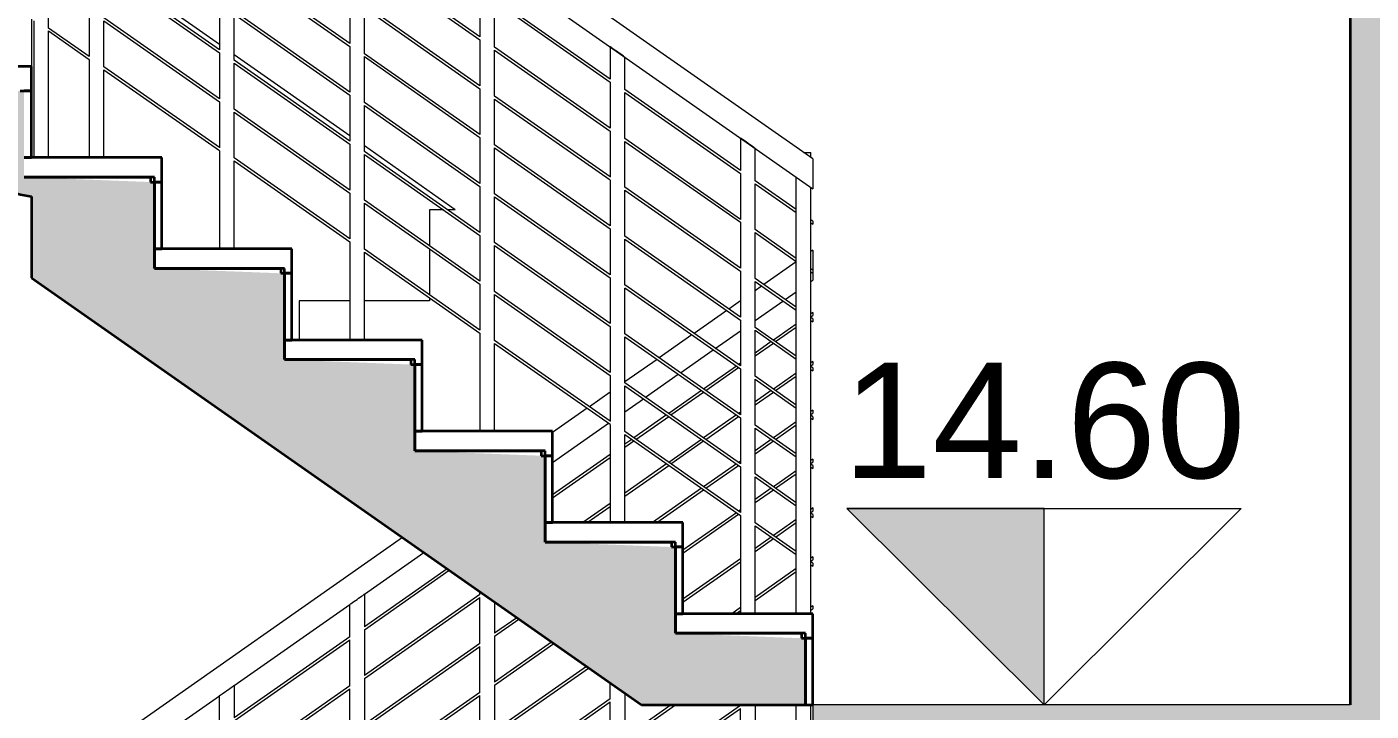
# Model space of a CAD drawing. Header units: metres. Extents: x 42 to 294, y -52 to 32.
# Drawn here: x 233.123 to 235.876, y 14.122 to 15.522 of the extents above; entities that cross this region are included whole.
import ezdxf

# ---------------------------------------------------------------- set-up
doc = ezdxf.new("R2010")
doc.units = ezdxf.units.M
doc.header["$LTSCALE"] = 0.15
doc.layers.get('0').update_dxf_attribs({"lineweight": 20})
for name, color, linetype, lineweight in [('A-FLORHRM', 1, 'Continuous', 9), ('A-FLOROTM', 6, 'Continuous', 13), ('A-FLORSTM', 2, 'Continuous', 9), ('A-WALL', 2, 'Continuous', 30)]:
    doc.layers.add(name, color=color, linetype=linetype, lineweight=lineweight)
doc.layers.add('MUROS', color=11, linetype='Continuous')
doc.styles.get("Standard").update_dxf_attribs({"font": 'arial.ttf', "height": 0.15})

# ---------------------------------------------------------------- blocks, each defined once
blk = doc.blocks.new('Barandilla - 30 mm-4-Sección  1')
at = {"layer": 'A-FLORHRM'}
for p, q in [((-0.2658, 11.84), (-0.2658, 11.7734)), ((-0.2958, 11.7524), (-0.2958, 11.819)), ((-0.2658, 11.7673), (-0.2658, 11.6734)), ((-0.2958, 11.6524), (-0.2958, 11.7463)), ((-0.2958, 11.5524), (-0.2958, 11.6463)), ((-0.2658, 11.6673), (-0.2658, 11.5734)), ((-0.2658, 11.5673), (-0.2658, 11.4734)), ((-0.2958, 11.4524), (-0.2958, 11.5463)), ((-0.2658, 11.4673), (-0.2658, 11.3734)), ((-0.2958, 11.3524), (-0.2958, 11.4463)), ((-0.2958, 11.2524), (-0.2958, 11.3463)), ((-0.2658, 11.3673), (-0.2658, 11.2734)), ((-0.2658, 11.2673), (-0.2658, 11.1734)), ((-0.2958, 11.1524), (-0.2958, 11.2463)), ((-0.2658, 11.1673), (-0.2658, 11.0734)), ((-0.2958, 11.0524), (-0.2958, 11.1463)), ((-0.2658, 11.0673), (-0.2658, 10.9468)), ((-0.2958, 10.9678), (-0.2958, 11.0463)), ((-0.2958, 10.8667), (-0.2958, 10.9068))]:
    blk.add_line(p, q, dxfattribs=at)
for points in [[(-0.2808, 11.8295), (-0.2775, 11.8318), (-0.2743, 11.834), (-0.2715, 11.836), (-0.2691, 11.8377), (-0.2673, 11.8389), (-0.2662, 11.8397), (-0.2658, 11.84)], [(-0.2958, 11.819), (-0.2954, 11.8192), (-0.2943, 11.82), (-0.2925, 11.8213), (-0.2902, 11.8229), (-0.2873, 11.8249), (-0.2841, 11.8271), (-0.2808, 11.8295)]]:
    blk.add_lwpolyline(points, dxfattribs=at)
blk = doc.blocks.new('Barandilla - 30 mm-5-Sección  1')
at = {"layer": 'A-FLORHRM'}
for p, q in [((-0.0291, 11.9391), (-0.0291, 12.0056)), ((0.0009, 12.0266), (0.0009, 11.9601)), ((0.0009, 11.954), (0.0009, 11.8601)), ((-0.0291, 11.8391), (-0.0291, 11.933)), ((0.0009, 11.854), (0.0009, 11.7601)), ((-0.0291, 11.7391), (-0.0291, 11.833)), ((0.0009, 11.754), (0.0009, 11.6601)), ((-0.0291, 11.6391), (-0.0291, 11.733)), ((0.0009, 11.654), (0.0009, 11.5601)), ((-0.0291, 11.5391), (-0.0291, 11.633)), ((0.0009, 11.554), (0.0009, 11.4601)), ((-0.0291, 11.4391), (-0.0291, 11.533)), ((0.0009, 11.454), (0.0009, 11.3601)), ((-0.0291, 11.3391), (-0.0291, 11.433)), ((0.0009, 11.354), (0.0009, 11.2601)), ((-0.0291, 11.2391), (-0.0291, 11.333)), ((-0.0291, 11.0533), (-0.0291, 11.233)), ((0.0009, 11.254), (0.0009, 11.0533))]:
    blk.add_line(p, q, dxfattribs=at)
for points in [[(-0.0291, 12.0056), (-0.0287, 12.0059), (-0.0276, 12.0067), (-0.0258, 12.0079), (-0.0235, 12.0096), (-0.0206, 12.0116), (-0.0174, 12.0138), (-0.0141, 12.0161)], [(-0.0141, 12.0161), (-0.0108, 12.0185), (-0.0076, 12.0207), (-0.0048, 12.0227), (-0.0024, 12.0243), (-0.0006, 12.0256), (0.0005, 12.0264), (0.0009, 12.0266)]]:
    blk.add_lwpolyline(points, dxfattribs=at)
blk = doc.blocks.new('Barandilla - 30 mm-6-Sección  1')
at = {"layer": 'A-FLORHRM'}
for p, q in [((0.2376, 12.0258), (0.2376, 12.0314)), ((0.2376, 11.9258), (0.2376, 12.0197)), ((0.2676, 12.0104), (0.2676, 11.9468)), ((0.2376, 11.8258), (0.2376, 11.9197)), ((0.2676, 11.9407), (0.2676, 11.8468)), ((0.2676, 11.8407), (0.2676, 11.7468)), ((0.2376, 11.7258), (0.2376, 11.8197)), ((0.2676, 11.7407), (0.2676, 11.6468)), ((0.2376, 11.6258), (0.2376, 11.7197)), ((0.2376, 11.5258), (0.2376, 11.6197)), ((0.2676, 11.6407), (0.2676, 11.5468)), ((0.2676, 11.5407), (0.2676, 11.4468)), ((0.2376, 11.4258), (0.2376, 11.5197)), ((0.2676, 11.4407), (0.2676, 11.24)), ((0.2376, 11.24), (0.2376, 11.4197))]:
    blk.add_line(p, q, dxfattribs=at)
blk = doc.blocks.new('Barandilla - 30 mm-11-Sección  1')
at = {"layer": 'A-FLORHRM'}
for p, q in [((0.5043, 14.6125), (0.5043, 14.6447)), ((0.5343, 14.6237), (0.5343, 14.5335)), ((0.5043, 14.5125), (0.5043, 14.6064)), ((0.5343, 14.5274), (0.5343, 14.4335)), ((0.5043, 14.4125), (0.5043, 14.5064)), ((0.5343, 14.4274), (0.5343, 14.2267)), ((0.5043, 14.2267), (0.5043, 14.4064))]:
    blk.add_line(p, q, dxfattribs=at)
blk = doc.blocks.new('Barandilla - 30 mm-12-Sección  1')
at = {"layer": 'A-FLORHRM'}
for p, q in [((0.771, 14.5992), (0.771, 14.6)), ((0.771, 14.4133), (0.771, 14.5931)), ((0.801, 14.6), (0.801, 14.4133))]:
    blk.add_line(p, q, dxfattribs=at)
blk = doc.blocks.new('Barandilla - 30 mm-14-Sección  1')
at = {"layer": 'A-FLORHRM'}
for p, q in [((0.8853, 14.4133), (0.8853, 14.6)), ((0.9153, 14.4133), (0.9153, 14.6))]:
    blk.add_line(p, q, dxfattribs=at)
blk = doc.blocks.new('Barandilla - Barandilla-65-Sección  1')
at = {"layer": 'A-FLORHRM'}
for p, q in [((0.9193, 15.5305), (0.9153, 15.5277)), ((0.8853, 15.5067), (0.8189, 15.4602)), ((0.9193, 15.4897), (0.9193, 15.4894)), ((0.8145, 15.4571), (0.801, 15.4477)), ((0.8625, 15.4297), (0.8853, 15.4457)), ((0.9153, 15.4667), (0.9193, 15.4695)), ((0.771, 15.4267), (0.7474, 15.4102)), ((0.801, 15.3866), (0.8581, 15.4266)), ((0.7431, 15.4071), (0.676, 15.3602)), ((0.9193, 15.4031), (0.9153, 15.4002)), ((0.9153, 15.3941), (0.9193, 15.3969)), ((0.7196, 15.3297), (0.771, 15.3656)), ((0.8853, 15.3792), (0.8385, 15.3465)), ((0.8428, 15.3434), (0.8853, 15.3731)), ((0.6716, 15.3571), (0.6046, 15.3102)), ((0.8341, 15.3434), (0.801, 15.3202)), ((0.801, 15.3141), (0.8385, 15.3403)), ((0.6002, 15.3071), (0.5343, 15.261)), ((0.6482, 15.2797), (0.7152, 15.3266)), ((0.7627, 15.2934), (0.6956, 15.2464)), ((0.7, 15.2434), (0.7671, 15.2903)), ((0.771, 15.2992), (0.7671, 15.2964)), ((0.8853, 15.2792), (0.8385, 15.2465)), ((0.9193, 15.3031), (0.9153, 15.3002)), ((0.9153, 15.2941), (0.9193, 15.2969)), ((0.5767, 15.2297), (0.6438, 15.2766)), ((0.8428, 15.2434), (0.8853, 15.2731)), ((0.5043, 15.24), (0.4617, 15.2102)), ((0.5343, 15.1999), (0.5724, 15.2266)), ((0.6913, 15.2434), (0.6242, 15.1964)), ((0.6285, 15.1934), (0.6956, 15.2403)), ((0.8341, 15.2434), (0.801, 15.2202)), ((0.801, 15.2141), (0.8385, 15.2403)), ((0.4573, 15.2071), (0.3861, 15.1573)), ((0.771, 15.1992), (0.7671, 15.1964)), ((0.9193, 15.2031), (0.9153, 15.2002)), ((0.9153, 15.1941), (0.9193, 15.1969)), ((0.3861, 15.0962), (0.5009, 15.1766)), ((0.6198, 15.1934), (0.5528, 15.1464)), ((0.5571, 15.1434), (0.6242, 15.1903)), ((0.7627, 15.1934), (0.6956, 15.1464)), ((0.7, 15.1434), (0.7671, 15.1903)), ((0.8853, 15.1792), (0.8385, 15.1465)), ((0.8428, 15.1434), (0.8853, 15.1731)), ((0.5484, 15.1434), (0.5343, 15.1335)), ((0.5343, 15.1274), (0.5528, 15.1403)), ((0.6913, 15.1434), (0.6242, 15.0964)), ((0.6285, 15.0934), (0.6956, 15.1403)), ((0.8341, 15.1434), (0.801, 15.1202)), ((0.801, 15.1141), (0.8385, 15.1403)), ((0.5043, 15.1125), (0.3861, 15.0298)), ((0.3861, 15.0237), (0.5043, 15.1064)), ((0.6198, 15.0934), (0.5343, 15.0335)), ((0.5343, 15.0274), (0.6242, 15.0903)), ((0.7627, 15.0934), (0.6956, 15.0464)), ((0.7, 15.0434), (0.7671, 15.0903)), ((0.771, 15.0992), (0.7671, 15.0964)), ((0.9193, 15.1031), (0.9153, 15.1002)), ((0.9153, 15.0941), (0.9193, 15.0969)), ((0.8853, 15.0792), (0.8385, 15.0465)), ((0.8428, 15.0434), (0.8853, 15.0731)), ((0.6913, 15.0434), (0.5912, 14.9733)), ((0.5999, 14.9733), (0.6956, 15.0403)), ((0.8341, 15.0434), (0.801, 15.0202)), ((0.801, 15.0141), (0.8385, 15.0403)), ((0.5043, 15.0125), (0.4483, 14.9733)), ((0.457, 14.9733), (0.5043, 15.0064)), ((0.9193, 15.0031), (0.9153, 15.0002)), ((0.7627, 14.9934), (0.6528, 14.9165)), ((0.6528, 14.9104), (0.7671, 14.9903)), ((0.771, 14.9992), (0.7671, 14.9964)), ((0.8853, 14.9792), (0.8385, 14.9465)), ((0.9153, 14.9941), (0.9193, 14.9969)), ((0.8428, 14.9434), (0.8853, 14.9731)), ((0.0791, 14.9424), (-0.6807, 14.4105)), ((0.8341, 14.9434), (0.801, 14.9202)), ((0.801, 14.9141), (0.8385, 14.9403)), ((0.0009, 14.8266), (0.1227, 14.9118)), ((0.771, 14.8992), (0.6528, 14.8165)), ((0.6528, 14.8104), (0.771, 14.8931)), ((0.9193, 14.9031), (0.9153, 14.9002)), ((0.9153, 14.8941), (0.9193, 14.8969)), ((0.1702, 14.8786), (0.0009, 14.7601)), ((0.0009, 14.754), (0.1745, 14.8756)), ((0.8853, 14.8792), (0.801, 14.8202)), ((0.801, 14.8141), (0.8853, 14.8731)), ((0.2376, 14.8258), (0.0009, 14.6601)), ((0.0009, 14.654), (0.2376, 14.8197)), ((-0.2658, 14.6399), (-0.0291, 14.8056)), ((0.771, 14.7992), (0.7531, 14.7867)), ((0.7618, 14.7867), (0.771, 14.7931)), ((0.9193, 14.8031), (0.9153, 14.8002)), ((0.9153, 14.7941), (0.9193, 14.7969)), ((0.313, 14.7786), (0.2676, 14.7468)), ((0.2676, 14.7407), (0.3174, 14.7756)), ((-0.0291, 14.7391), (-0.2658, 14.5734)), ((-0.2658, 14.5673), (-0.0291, 14.733)), ((0.3844, 14.7286), (0.2676, 14.6468)), ((0.2376, 14.7258), (0.0009, 14.5601)), ((0.0009, 14.554), (0.2376, 14.7197)), ((0.2676, 14.6407), (0.3888, 14.7256)), ((0.4559, 14.6786), (0.2676, 14.5468)), ((0.2676, 14.5407), (0.4602, 14.6756)), ((-0.5325, 14.4532), (-0.2958, 14.6189)), ((-0.0291, 14.6391), (-0.2658, 14.4734)), ((-0.2658, 14.4673), (-0.0291, 14.633)), ((0.2376, 14.6258), (0.0009, 14.4601)), ((0.0009, 14.454), (0.2376, 14.6197)), ((0.5043, 14.6125), (0.2676, 14.4468)), ((0.2676, 14.4407), (0.5043, 14.6064)), ((0.5343, 14.5274), (0.638, 14.6)), ((0.6293, 14.6), (0.5343, 14.5335)), ((0.771, 14.5992), (0.5343, 14.4335)), ((0.5343, 14.4274), (0.771, 14.5931))]:
    blk.add_line(p, q, dxfattribs=at)
for points in [[(0.9193, 15.5305), (0.9193, 15.5295), (0.9193, 15.5264), (0.9193, 15.5216), (0.9193, 15.5153), (0.9193, 15.5079), (0.9193, 15.5)], [(0.9193, 15.5), (0.9193, 15.4948), (0.9193, 15.4898)], [(0.9193, 15.4859), (0.9193, 15.4804), (0.9193, 15.4758), (0.9193, 15.4724), (0.9193, 15.4702), (0.9193, 15.4695)], [(0.9193, 15.4031), (0.9193, 15.4029), (0.9193, 15.4026), (0.9193, 15.4022), (0.9193, 15.4015), (0.9193, 15.4008), (0.9193, 15.4)], [(0.9193, 15.4), (0.9193, 15.3992), (0.9193, 15.3985), (0.9193, 15.3978), (0.9193, 15.3974), (0.9193, 15.3971), (0.9193, 15.3969)], [(0.9193, 15.3031), (0.9193, 15.3029), (0.9193, 15.3026), (0.9193, 15.3022), (0.9193, 15.3015), (0.9193, 15.3008), (0.9193, 15.3)], [(0.9193, 15.3), (0.9193, 15.2992), (0.9193, 15.2985), (0.9193, 15.2978), (0.9193, 15.2974), (0.9193, 15.2971), (0.9193, 15.2969)], [(0.9193, 15.2031), (0.9193, 15.2029), (0.9193, 15.2026), (0.9193, 15.2022), (0.9193, 15.2015), (0.9193, 15.2008), (0.9193, 15.2)], [(0.9193, 15.2), (0.9193, 15.1992), (0.9193, 15.1985), (0.9193, 15.1978), (0.9193, 15.1974), (0.9193, 15.1971), (0.9193, 15.1969)], [(0.9193, 15.1031), (0.9193, 15.1029), (0.9193, 15.1026), (0.9193, 15.1022), (0.9193, 15.1015), (0.9193, 15.1008), (0.9193, 15.1)], [(0.9193, 15.1), (0.9193, 15.0992), (0.9193, 15.0985), (0.9193, 15.0978), (0.9193, 15.0974), (0.9193, 15.0971), (0.9193, 15.0969)], [(0.9193, 15.0031), (0.9193, 15.0029), (0.9193, 15.0026), (0.9193, 15.0022), (0.9193, 15.0015), (0.9193, 15.0008), (0.9193, 15)], [(0.9193, 15), (0.9193, 14.9992), (0.9193, 14.9985), (0.9193, 14.9978), (0.9193, 14.9974), (0.9193, 14.9971), (0.9193, 14.9969)], [(0.9193, 14.9031), (0.9193, 14.9029), (0.9193, 14.9026), (0.9193, 14.9022), (0.9193, 14.9015), (0.9193, 14.9008), (0.9193, 14.9)], [(0.9193, 14.9), (0.9193, 14.8992), (0.9193, 14.8985), (0.9193, 14.8978), (0.9193, 14.8974), (0.9193, 14.8971), (0.9193, 14.8969)], [(0.9193, 14.8031), (0.9193, 14.8029), (0.9193, 14.8026), (0.9193, 14.8022), (0.9193, 14.8015), (0.9193, 14.8008), (0.9193, 14.8)], [(0.9193, 14.8), (0.9193, 14.7992), (0.9193, 14.7985), (0.9193, 14.7978), (0.9193, 14.7974), (0.9193, 14.7971), (0.9193, 14.7969)], [(0.9193, 14.7031), (0.9193, 14.7029), (0.9193, 14.7026), (0.9193, 14.7022), (0.9193, 14.7015), (0.9193, 14.7008), (0.9193, 14.7)], [(0.9193, 14.7), (0.9193, 14.6992), (0.9193, 14.6985), (0.9193, 14.6978), (0.9193, 14.6974), (0.9193, 14.6971), (0.9193, 14.6969)]]:
    blk.add_lwpolyline(points, dxfattribs=at)
for name, p in [('Barandilla - 30 mm-5-Sección  1', (0, 2.8)), ('Barandilla - 30 mm-6-Sección  1', (0, 2.8)), ('Barandilla - 30 mm-11-Sección  1', (0, 0)), ('Barandilla - 30 mm-4-Sección  1', (0, 2.8)), ('Barandilla - 30 mm-12-Sección  1', (0, 0)), ('Barandilla - 30 mm-14-Sección  1', (0, 0))]:
    blk.add_blockref(name, p, dxfattribs=at)
blk = doc.blocks.new('Escalera - Escaleras-69-Sección  1')
at = {"layer": 'A-FLORSTM'}
for p, q in [((-0.2958, 15.9515), (-0.414, 16.0342)), ((-0.6807, 16.0036), (-0.6807, 15.9067)), ((-0.0291, 15.7648), (-0.2658, 15.9305)), ((0.1872, 15.6133), (0.0009, 15.7438)), ((0.1627, 15.6133), (0.1342, 15.6133)), ((0.1342, 15.6133), (0.1342, 15.5394)), ((0.1872, 15.6133), (0.1714, 15.6133)), ((0.1342, 15.5333), (0.1342, 15.4394)), ((-0.0291, 15.4267), (-0.1325, 15.4267)), ((-0.1325, 15.4267), (-0.1325, 15.3467)), ((0.1342, 15.4267), (0.0009, 15.4267)), ((0.1342, 15.4333), (0.1342, 15.4267))]:
    blk.add_line(p, q, dxfattribs=at)
at = {"layer": 'A-FLORSTM', "lineweight": 35}
for p, q in [((-0.6807, 15.9067), (-1.7807, 15.9067)), ((-0.6807, 15.8567), (-0.6807, 15.9067)), ((-0.7037, 15.8567), (-0.6807, 15.8567)), ((-0.6807, 15.8567), (-0.6957, 15.8567)), ((-0.6807, 15.72), (-0.6807, 15.8567)), ((-0.414, 15.72), (-0.6957, 15.72)), ((-0.6957, 15.72), (-0.6807, 15.72)), ((-0.414, 15.67), (-0.414, 15.72)), ((-0.6957, 15.68), (-0.437, 15.68)), ((-0.429, 15.68), (-0.6957, 15.68)), ((-0.437, 15.68), (-0.437, 15.67)), ((-0.437, 15.67), (-0.414, 15.67)), ((-0.429, 15.4933), (-0.429, 15.68)), ((-0.414, 15.67), (-0.429, 15.67)), ((-0.429, 15.67), (-0.429, 15.5333)), ((-0.414, 15.5333), (-0.414, 15.67)), ((-0.6807, 15.6406), (-0.6807, 15.4742)), ((-0.1473, 15.5333), (-0.429, 15.5333)), ((-0.429, 15.5333), (-0.429, 15.4933)), ((-0.429, 15.5333), (-0.414, 15.5333)), ((-0.1473, 15.4833), (-0.1473, 15.5333)), ((-0.6807, 15.4742), (0.5682, 14.6)), ((-0.429, 15.4933), (-0.1703, 15.4933)), ((-0.1623, 15.4933), (-0.429, 15.4933)), ((-0.1703, 15.4933), (-0.1703, 15.4833)), ((-0.1703, 15.4833), (-0.1473, 15.4833)), ((-0.1623, 15.3067), (-0.1623, 15.4933)), ((-0.1473, 15.4833), (-0.1623, 15.4833)), ((-0.1623, 15.4833), (-0.1623, 15.3467)), ((-0.1473, 15.3467), (-0.1473, 15.4833)), ((0.1194, 15.3467), (-0.1623, 15.3467)), ((-0.1623, 15.3467), (-0.1623, 15.3067)), ((-0.1623, 15.3467), (-0.1473, 15.3467)), ((0.1194, 15.2967), (0.1194, 15.3467)), ((-0.1623, 15.3067), (0.0964, 15.3067)), ((0.1044, 15.3067), (-0.1623, 15.3067)), ((0.0964, 15.3067), (0.0964, 15.2967)), ((0.1044, 15.12), (0.1044, 15.3067)), ((0.0964, 15.2967), (0.1194, 15.2967)), ((0.1194, 15.2967), (0.1044, 15.2967)), ((0.1044, 15.2967), (0.1044, 15.16)), ((0.1194, 15.16), (0.1194, 15.2967)), ((0.3861, 15.16), (0.1044, 15.16)), ((0.1044, 15.16), (0.1044, 15.12)), ((0.1044, 15.16), (0.1194, 15.16)), ((0.3861, 15.11), (0.3861, 15.16)), ((0.1044, 15.12), (0.3631, 15.12)), ((0.3711, 15.12), (0.1044, 15.12)), ((0.3631, 15.12), (0.3631, 15.11)), ((0.3711, 14.9333), (0.3711, 15.12)), ((0.3631, 15.11), (0.3861, 15.11)), ((0.3861, 15.11), (0.3711, 15.11)), ((0.3711, 15.11), (0.3711, 14.9733)), ((0.3861, 14.9733), (0.3861, 15.11)), ((0.6528, 14.9733), (0.3711, 14.9733)), ((0.3711, 14.9733), (0.3711, 14.9333)), ((0.3711, 14.9733), (0.3861, 14.9733)), ((0.6528, 14.9233), (0.6528, 14.9733)), ((0.3711, 14.9333), (0.6298, 14.9333)), ((0.6378, 14.9333), (0.3711, 14.9333)), ((0.6298, 14.9333), (0.6298, 14.9233)), ((0.6298, 14.9233), (0.6528, 14.9233)), ((0.6378, 14.7467), (0.6378, 14.9333)), ((0.6528, 14.9233), (0.6378, 14.9233)), ((0.6378, 14.9233), (0.6378, 14.7867)), ((0.6528, 14.7867), (0.6528, 14.9233)), ((0.9193, 14.7867), (0.6378, 14.7867)), ((0.6378, 14.7867), (0.6378, 14.7467)), ((0.6378, 14.7867), (0.6528, 14.7867)), ((0.9193, 14.7367), (0.9193, 14.7867)), ((0.6378, 14.7467), (0.8963, 14.7467)), ((0.9043, 14.7467), (0.6378, 14.7467)), ((0.8963, 14.7467), (0.8963, 14.7367)), ((0.8963, 14.7367), (0.9193, 14.7367)), ((0.9043, 14.6), (0.9043, 14.7467)), ((0.9193, 14.7367), (0.9043, 14.7367)), ((0.9043, 14.7367), (0.9043, 14.6)), ((0.9193, 14.6), (0.9193, 14.7367)), ((0.5682, 14.6), (0.9043, 14.6)), ((0.9043, 14.6), (0.9193, 14.6))]:
    blk.add_line(p, q, dxfattribs=at)
at = {"layer": 'A-FLORSTM', "lineweight": 35, "start_tangent": (0.999714, -0.02392), "end_tangent": (0.982317, -0.187224)}
blk.add_spline([(-1.7807, 15.7354), (-1.6578, 15.7321), (-1.535, 15.728), (-1.4123, 15.7228), (-1.2896, 15.7162), (-1.1671, 15.7076), (-1.1059, 15.7022), (-1.0447, 15.6961), (-0.9836, 15.6891), (-0.9227, 15.6811), (-0.8016, 15.6623), (-0.7411, 15.6518), (-0.6807, 15.6406)], degree=3, dxfattribs=at)
blk = doc.blocks.new('Barandilla - 30 mm-18-Sección  1')
at = {"layer": 'A-FLORHRM'}
for p, q in [((-0.5625, 16.6935), (-0.5625, 16.627)), ((-0.5325, 16.606), (-0.5325, 16.6725)), ((-0.5625, 16.6209), (-0.5625, 16.527)), ((-0.5325, 16.506), (-0.5325, 16.5999)), ((-0.5625, 16.5209), (-0.5625, 16.427)), ((-0.5325, 16.406), (-0.5325, 16.4999)), ((-0.5625, 16.4209), (-0.5625, 16.327)), ((-0.5325, 16.306), (-0.5325, 16.3999)), ((-0.5625, 16.3209), (-0.5625, 16.227)), ((-0.5325, 16.206), (-0.5325, 16.2999)), ((-0.5625, 16.2209), (-0.5625, 16.127)), ((-0.5325, 16.106), (-0.5325, 16.1999)), ((-0.5625, 16.1209), (-0.5625, 16.027)), ((-0.5325, 16.006), (-0.5325, 16.0999)), ((-0.5625, 16.0209), (-0.5625, 15.927)), ((-0.5325, 15.906), (-0.5325, 15.9999)), ((-0.5625, 15.9209), (-0.5625, 15.72)), ((-0.5325, 15.72), (-0.5325, 15.8999))]:
    blk.add_line(p, q, dxfattribs=at)
for points in [[(-0.5475, 16.683), (-0.5508, 16.6853), (-0.554, 16.6875), (-0.5569, 16.6895), (-0.5592, 16.6912), (-0.561, 16.6924), (-0.5621, 16.6932), (-0.5625, 16.6935)], [(-0.5326, 16.6725), (-0.5335, 16.6731), (-0.5352, 16.6743), (-0.5376, 16.676), (-0.5405, 16.6781), (-0.5439, 16.6804), (-0.5475, 16.683)]]:
    blk.add_lwpolyline(points, dxfattribs=at)
blk = doc.blocks.new('Barandilla - 30 mm-19-Sección  1')
at = {"layer": 'A-FLORHRM'}
for p, q in [((-0.6757, 16.7727), (-0.6757, 16.7062)), ((-0.6457, 16.6852), (-0.6457, 16.7517)), ((-0.6757, 16.7001), (-0.6757, 16.6062)), ((-0.6457, 16.5852), (-0.6457, 16.6791)), ((-0.6757, 16.6001), (-0.6757, 16.5062)), ((-0.6457, 16.4852), (-0.6457, 16.5791)), ((-0.6757, 16.5001), (-0.6757, 16.4062)), ((-0.6457, 16.3852), (-0.6457, 16.4791)), ((-0.6757, 16.4001), (-0.6757, 16.3062)), ((-0.6457, 16.2852), (-0.6457, 16.3791)), ((-0.6757, 16.3001), (-0.6757, 16.2062)), ((-0.6457, 16.1852), (-0.6457, 16.2791)), ((-0.6757, 16.2001), (-0.6757, 16.1062)), ((-0.6457, 16.0852), (-0.6457, 16.1791)), ((-0.6757, 16.1001), (-0.6757, 16.0062)), ((-0.6457, 15.9852), (-0.6457, 16.0791)), ((-0.6757, 16.0001), (-0.6757, 15.72)), ((-0.6457, 15.72), (-0.6457, 15.9791))]:
    blk.add_line(p, q, dxfattribs=at)
for points in [[(-0.6607, 16.7622), (-0.664, 16.7645), (-0.6672, 16.7667), (-0.67, 16.7687), (-0.6724, 16.7704), (-0.6742, 16.7716), (-0.6753, 16.7724), (-0.6757, 16.7727)], [(-0.6458, 16.7517), (-0.6466, 16.7523), (-0.6483, 16.7535), (-0.6507, 16.7552), (-0.6537, 16.7573), (-0.6571, 16.7596), (-0.6607, 16.7622)]]:
    blk.add_lwpolyline(points, dxfattribs=at)
blk = doc.blocks.new('Barandilla - 30 mm-20-Sección  1')
at = {"layer": 'A-FLORHRM'}
for p, q in [((0.9001, 15.7308), (0.9153, 15.7308)), ((0.9153, 15.7201), (0.9153, 15.7308)), ((0.8853, 14.7867), (0.8853, 15.6801)), ((0.9153, 14.7867), (0.9153, 15.6591))]:
    blk.add_line(p, q, dxfattribs=at)
blk = doc.blocks.new('Barandilla - Barandilla-78-Sección  1')
at = {"layer": 'A-FLORHRM'}
for p, q in [((0.9193, 15.7173), (-0.6807, 16.8372)), ((-0.6807, 16.7762), (0.9193, 15.6563)), ((0.2376, 15.967), (0.0009, 16.1327)), ((-0.2958, 15.9404), (-0.5325, 16.106)), ((-0.0291, 15.9537), (-0.2658, 16.1194)), ((-0.2658, 16.1133), (-0.0291, 15.9476)), ((0.0009, 16.1266), (0.2376, 15.9609)), ((-0.5325, 16.0999), (-0.2958, 15.9343)), ((0.2376, 15.867), (0.0009, 16.0327)), ((0.0009, 16.0266), (0.2376, 15.8609)), ((0.5043, 15.8804), (0.2676, 16.046)), ((0.2676, 16.0399), (0.5043, 15.8743)), ((-0.2958, 15.8404), (-0.5325, 16.006)), ((-0.5325, 15.9999), (-0.2958, 15.8343)), ((-0.0291, 15.8537), (-0.2658, 16.0194)), ((-0.2658, 16.0133), (-0.0291, 15.8476)), ((-0.5625, 15.927), (-0.6457, 15.9852)), ((-0.6457, 15.9791), (-0.5625, 15.9209)), ((0.5043, 15.7804), (0.2676, 15.946)), ((0.2676, 15.9399), (0.5043, 15.7743)), ((-0.0291, 15.7537), (-0.2658, 15.9194)), ((-0.2658, 15.9133), (-0.0291, 15.7476)), ((0.2376, 15.767), (0.0009, 15.9327)), ((0.0009, 15.9266), (0.2376, 15.7609)), ((-0.2958, 15.7404), (-0.5325, 15.906)), ((-0.5325, 15.8999), (-0.2958, 15.7343)), ((0.771, 15.6937), (0.5343, 15.8594)), ((0.2376, 15.667), (0.0009, 15.8327)), ((0.5043, 15.6804), (0.2676, 15.846)), ((0.2676, 15.8399), (0.5043, 15.6743)), ((0.5343, 15.8533), (0.771, 15.6876)), ((-0.0291, 15.6537), (-0.2658, 15.8194)), ((-0.2658, 15.8133), (-0.0291, 15.6476)), ((0.0009, 15.8266), (0.2376, 15.6609)), ((0.5043, 15.5804), (0.2676, 15.746)), ((0.771, 15.5937), (0.5343, 15.7594)), ((0.5343, 15.7533), (0.771, 15.5876)), ((-0.0291, 15.5537), (-0.2658, 15.7194)), ((0.2376, 15.567), (0.0009, 15.7327)), ((0.0009, 15.7266), (0.2376, 15.5609)), ((0.2676, 15.7399), (0.5043, 15.5743)), ((-0.2658, 15.7133), (-0.0291, 15.5476)), ((0.8853, 15.6137), (0.801, 15.6727)), ((0.801, 15.6666), (0.8853, 15.6076)), ((0.5043, 15.4804), (0.2676, 15.646)), ((0.2676, 15.6399), (0.5043, 15.4743)), ((0.771, 15.4937), (0.5343, 15.6594)), ((0.5343, 15.6533), (0.771, 15.4876)), ((0.2376, 15.467), (0.0009, 15.6327)), ((0.0009, 15.6266), (0.2376, 15.4609)), ((0.9193, 15.5899), (0.9153, 15.5927)), ((0.9153, 15.5866), (0.9193, 15.5838)), ((0.771, 15.3937), (0.5343, 15.5594)), ((0.5343, 15.5533), (0.771, 15.3876)), ((0.8853, 15.5137), (0.801, 15.5727)), ((0.801, 15.5666), (0.8853, 15.5076)), ((0.2376, 15.367), (0.0009, 15.5327)), ((0.0009, 15.5266), (0.2376, 15.3609)), ((0.5043, 15.3804), (0.2676, 15.546)), ((0.2676, 15.5399), (0.5043, 15.3743)), ((0.8853, 15.4137), (0.801, 15.4727)), ((0.9193, 15.4899), (0.9153, 15.4927)), ((0.9153, 15.4866), (0.9193, 15.4838)), ((0.5043, 15.2804), (0.2676, 15.446)), ((0.771, 15.2937), (0.5343, 15.4594)), ((0.5343, 15.4533), (0.771, 15.2876)), ((0.801, 15.4666), (0.8853, 15.4076)), ((0.2676, 15.4399), (0.5043, 15.2743)), ((0.9193, 15.3899), (0.9153, 15.3927)), ((0.8853, 15.3137), (0.801, 15.3727)), ((0.801, 15.3666), (0.8853, 15.3076)), ((0.9153, 15.3866), (0.9193, 15.3838)), ((0.5043, 15.1804), (0.2676, 15.346)), ((0.2676, 15.3399), (0.5043, 15.1743)), ((0.771, 15.1937), (0.5343, 15.3594)), ((0.5343, 15.3533), (0.771, 15.1876)), ((0.9193, 15.2899), (0.9153, 15.2927)), ((0.9153, 15.2866), (0.9193, 15.2838)), ((0.771, 15.0937), (0.5343, 15.2594)), ((0.5343, 15.2533), (0.771, 15.0876)), ((0.8853, 15.2137), (0.801, 15.2727)), ((0.801, 15.2666), (0.8853, 15.2076)), ((0.8853, 15.1137), (0.801, 15.1727)), ((0.9193, 15.1899), (0.9153, 15.1927)), ((0.9153, 15.1866), (0.9193, 15.1838)), ((0.771, 14.9937), (0.5343, 15.1594)), ((0.5343, 15.1533), (0.771, 14.9876)), ((0.801, 15.1666), (0.8853, 15.1076)), ((0.9193, 15.0899), (0.9153, 15.0927)), ((0.9153, 15.0866), (0.9193, 15.0838)), ((0.8853, 15.0137), (0.801, 15.0727)), ((0.801, 15.0666), (0.8853, 15.0076)), ((0.9193, 14.9899), (0.9153, 14.9927)), ((0.9153, 14.9866), (0.9193, 14.9838)), ((0.8853, 14.9137), (0.801, 14.9727)), ((0.801, 14.9666), (0.8853, 14.9076)), ((0.9193, 14.8899), (0.9153, 14.8927)), ((0.9153, 14.8866), (0.9193, 14.8838))]:
    blk.add_line(p, q, dxfattribs=at)
for points in [[(0.9193, 15.7173), (0.9193, 15.7163), (0.9193, 15.7132), (0.9193, 15.7084), (0.9193, 15.7021), (0.9193, 15.6947), (0.9193, 15.6868)], [(0.9193, 15.6868), (0.9193, 15.6789), (0.9193, 15.6715), (0.9193, 15.6652), (0.9193, 15.6604), (0.9193, 15.6573), (0.9193, 15.6563)], [(0.9193, 15.5899), (0.9193, 15.5898), (0.9193, 15.5894), (0.9193, 15.589), (0.9193, 15.5883), (0.9193, 15.5876), (0.9193, 15.5868)], [(0.9193, 15.5868), (0.9193, 15.586), (0.9193, 15.5853), (0.9193, 15.5846), (0.9193, 15.5842), (0.9193, 15.5839), (0.9193, 15.5838)], [(0.9193, 15.4899), (0.9193, 15.4898), (0.9193, 15.4894), (0.9193, 15.489), (0.9193, 15.4883), (0.9193, 15.4876), (0.9193, 15.4868)], [(0.9193, 15.4868), (0.9193, 15.486), (0.9193, 15.4853), (0.9193, 15.4846), (0.9193, 15.4842), (0.9193, 15.4839), (0.9193, 15.4838)], [(0.9193, 15.3899), (0.9193, 15.3898), (0.9193, 15.3894), (0.9193, 15.389), (0.9193, 15.3883), (0.9193, 15.3876), (0.9193, 15.3868)], [(0.9193, 15.3868), (0.9193, 15.386), (0.9193, 15.3853), (0.9193, 15.3846), (0.9193, 15.3842), (0.9193, 15.3839), (0.9193, 15.3838)], [(0.9193, 15.2899), (0.9193, 15.2898), (0.9193, 15.2894), (0.9193, 15.289), (0.9193, 15.2883), (0.9193, 15.2876), (0.9193, 15.2868)], [(0.9193, 15.2868), (0.9193, 15.286), (0.9193, 15.2853), (0.9193, 15.2846), (0.9193, 15.2842), (0.9193, 15.2839), (0.9193, 15.2838)], [(0.9193, 15.1899), (0.9193, 15.1898), (0.9193, 15.1894), (0.9193, 15.189), (0.9193, 15.1883), (0.9193, 15.1876), (0.9193, 15.1868)], [(0.9193, 15.1868), (0.9193, 15.186), (0.9193, 15.1853), (0.9193, 15.1846), (0.9193, 15.1842), (0.9193, 15.1839), (0.9193, 15.1838)], [(0.9193, 15.0899), (0.9193, 15.0898), (0.9193, 15.0894), (0.9193, 15.089), (0.9193, 15.0883), (0.9193, 15.0876), (0.9193, 15.0868)], [(0.9193, 15.0868), (0.9193, 15.086), (0.9193, 15.0853), (0.9193, 15.0846), (0.9193, 15.0842), (0.9193, 15.0839), (0.9193, 15.0838)], [(0.9193, 14.9899), (0.9193, 14.9898), (0.9193, 14.9894), (0.9193, 14.989), (0.9193, 14.9883), (0.9193, 14.9876), (0.9193, 14.9868)], [(0.9193, 14.9868), (0.9193, 14.986), (0.9193, 14.9853), (0.9193, 14.9846), (0.9193, 14.9842), (0.9193, 14.9839), (0.9193, 14.9838)], [(0.9193, 14.8899), (0.9193, 14.8898), (0.9193, 14.8894), (0.9193, 14.889), (0.9193, 14.8883), (0.9193, 14.8876), (0.9193, 14.8868)], [(0.9193, 14.8868), (0.9193, 14.886), (0.9193, 14.8853), (0.9193, 14.8846), (0.9193, 14.8842), (0.9193, 14.8839), (0.9193, 14.8838)]]:
    blk.add_lwpolyline(points, dxfattribs=at)
for name, p in [('Barandilla - 30 mm-19-Sección  1', (0, 0)), ('Barandilla - 30 mm-18-Sección  1', (0, 0)), ('Barandilla - 30 mm-18-Sección  1', (0.2667, -0.1867)), ('Barandilla - 30 mm-18-Sección  1', (0.5334, -0.3733)), ('Barandilla - 30 mm-18-Sección  1', (0.8001, -0.56)), ('Barandilla - 30 mm-18-Sección  1', (1.0668, -0.7467)), ('Barandilla - 30 mm-18-Sección  1', (1.3335, -0.9333)), ('Barandilla - 30 mm-20-Sección  1', (0, 0))]:
    blk.add_blockref(name, p, dxfattribs=at)

msp = doc.modelspace()

# ---------------------------------------------------------------- hatches: boundary and pattern name
h = msp.add_hatch(color=256)
h.paths.add_polyline_path([(235.2061, 11.7362), (234.8023, 11.7362), (235.2061, 11.3342)])
h.paths.add_polyline_path([(235.2061, 14.5362), (234.8023, 14.5362), (235.2061, 14.1342)])
h.paths.add_polyline_path([(235.2061, 17.3362), (234.8023, 17.3362), (235.2061, 16.9342)])
h.paths.add_polyline_path([(235.2061, 20.1362), (234.8023, 20.1362), (235.2061, 19.7342)])
h.paths.add_polyline_path([(235.2061, 22.6362), (234.8023, 22.6362), (235.2061, 22.2342)])
at = {"layer": 'MUROS', "ltscale": 0.1}
h = msp.add_hatch(color=256, dxfattribs=at)
h.paths.add_polyline_path([(238.7077, 6.6342), (238.4077, 6.6342), (238.4077, 5.7342), (237.0327, 5.7342), (237.0327, 8.2342), (238.4077, 8.2342), (238.4077, 7.8342), (238.7077, 7.8342), (238.7077, 9.4342), (238.4077, 9.4342), (238.4077, 8.5342), (237.0327, 8.5342), (237.0327, 11.0342), (238.4077, 11.0342), (238.4077, 10.6342), (238.7077, 10.6342), (238.7077, 12.2342), (238.4077, 12.2342), (238.4077, 11.3342), (237.0327, 11.3342), (237.0327, 13.8342), (238.4077, 13.8342), (238.4077, 13.4342), (238.7077, 13.4342), (238.7077, 15.0342), (238.4077, 15.0342), (238.4077, 14.1342), (237.0327, 14.1342), (237.0327, 16.6342), (238.4077, 16.6342), (238.4077, 16.2342), (238.7077, 16.2342), (238.7077, 17.8342), (238.4077, 17.8342), (238.4077, 16.9342), (237.0327, 16.9342), (237.0327, 19.4342), (238.4077, 19.4342), (238.4077, 19.0342), (238.7077, 19.0342), (238.7077, 19.4342), (238.7077, 19.7342), (238.7077, 20.7342), (238.5577, 20.7342), (238.5577, 19.7342), (237.0327, 19.7342), (237.0327, 22.2342), (236.8827, 22.2342), (232.0327, 22.2342), (231.7327, 22.2342), (231.7327, 21.7342), (232.0327, 21.7342), (232.0327, 21.9342), (235.8327, 21.9342), (235.8327, 19.7342), (234.7327, 19.7342), (234.7327, 19.4342), (235.8327, 19.4342), (235.8327, 16.9342), (234.7327, 16.9342), (234.7327, 16.6342), (235.8327, 16.6342), (235.8327, 14.1342), (234.7327, 14.1342), (234.7327, 13.8342), (235.8327, 13.8342), (235.8327, 11.3342), (234.7327, 11.3342), (234.7327, 11.0342), (235.8327, 11.0342), (235.8327, 8.5342), (234.7327, 8.5342), (234.7327, 8.2342), (234.7477, 8.2342), (235.8327, 8.2342), (235.8327, 5.7342), (234.7327, 5.7342), (234.7327, 5.4342), (234.7477, 5.4342), (235.8327, 5.4342), (235.8327, 2.9342), (234.7327, 2.9342), (234.7327, 2.6342), (234.7477, 2.6342), (235.8327, 2.6342), (235.8327, 0.1342), (234.7327, 0.1342), (234.7327, -0.1658), (234.7477, -0.1658), (235.8327, -0.1658), (235.8327, -2.6658), (235.9827, -2.6658), (235.9827, -0.1658), (236.8827, -0.1658), (236.8827, -2.6658), (237.0327, -2.6658), (237.0327, -0.1658), (245.6827, -0.1658), (245.6827, -0.4658), (245.6827, -2.6658), (245.8327, -2.6658), (245.8327, 2.9342), (245.6827, 2.9342), (245.6827, 0.1342), (238.7077, 0.1342), (238.7077, 1.0342), (238.4077, 1.0342), (238.4077, 0.1342), (237.0327, 0.1342), (237.0327, 2.6342), (238.4077, 2.6342), (238.4077, 2.2342), (238.7077, 2.2342), (238.7077, 3.8342), (238.4077, 3.8342), (238.4077, 2.9342), (237.0327, 2.9342), (237.0327, 5.4342), (238.4077, 5.4342), (238.4077, 5.0342), (238.7077, 5.0342)])
h.paths.add_polyline_path([(236.8827, 5.4342), (236.8827, 2.9342), (235.9827, 2.9342), (235.9827, 5.4342)], flags=16)
h.paths.add_polyline_path([(236.8827, 5.7342), (235.9827, 5.7342), (235.9827, 8.2342), (236.8827, 8.2342)], flags=16)
h.paths.add_polyline_path([(236.8827, 2.6342), (236.8827, 0.1342), (235.9827, 0.1342), (235.9827, 2.6342)], flags=16)
h.paths.add_polyline_path([(236.8827, 8.5342), (235.9827, 8.5342), (235.9827, 11.0342), (236.8827, 11.0342)], flags=16)
h.paths.add_polyline_path([(236.8827, 11.3342), (235.9827, 11.3342), (235.9827, 13.8342), (236.8827, 13.8342)], flags=16)
h.paths.add_polyline_path([(236.8827, 14.1342), (235.9827, 14.1342), (235.9827, 16.6342), (236.8827, 16.6342)], flags=16)
h.paths.add_polyline_path([(236.8827, 16.9342), (235.9827, 16.9342), (235.9827, 19.4342), (236.8827, 19.4342)], flags=16)
h.paths.add_polyline_path([(236.8827, 19.7342), (235.9827, 19.7342), (235.9827, 21.9342), (236.8827, 21.9342)], flags=16)
h.paths.add_polyline_path([(236.5144, 0.1336), (236.5144, 0.6164), (236.2053, 0.6164), (236.2053, 0.1336)], flags=24)
h.paths.add_polyline_path([(236.5146, 1.1447), (236.5146, 1.6275), (236.2054, 1.6275), (236.2054, 1.1447)], flags=8)
h.paths.add_polyline_path([(236.5144, 2.9542), (236.5144, 3.437), (236.2053, 3.437), (236.2053, 2.9542)], flags=8)
h.paths.add_polyline_path([(236.5146, 3.9447), (236.5146, 4.4275), (236.2054, 4.4275), (236.2054, 3.9447)], flags=8)
h.paths.add_polyline_path([(236.5144, 5.8069), (236.5144, 6.2897), (236.2053, 6.2897), (236.2053, 5.8069)], flags=8)
h.paths.add_polyline_path([(236.5146, 6.7447), (236.5146, 7.2275), (236.2054, 7.2275), (236.2054, 6.7447)], flags=8)
h.paths.add_polyline_path([(236.5144, 8.568), (236.5144, 9.0508), (236.2053, 9.0508), (236.2053, 8.568)], flags=8)
h.paths.add_polyline_path([(236.5146, 9.5447), (236.5146, 10.0275), (236.2054, 10.0275), (236.2054, 9.5447)], flags=8)
h.paths.add_polyline_path([(236.5144, 11.4022), (236.5144, 11.8851), (236.2053, 11.8851), (236.2053, 11.4022)], flags=8)
h.paths.add_polyline_path([(236.5146, 12.3447), (236.5146, 12.8275), (236.2054, 12.8275), (236.2054, 12.3447)], flags=8)
h.paths.add_polyline_path([(236.5144, 14.2018), (236.5144, 14.6847), (236.2053, 14.6847), (236.2053, 14.2018)], flags=8)
h.paths.add_polyline_path([(236.5146, 15.1447), (236.5146, 15.6275), (236.2054, 15.6275), (236.2054, 15.1447)], flags=8)
h.paths.add_polyline_path([(236.5144, 17.0206), (236.5144, 17.5035), (236.2053, 17.5035), (236.2053, 17.0206)], flags=8)
h.paths.add_polyline_path([(236.5146, 17.9447), (236.5146, 18.4275), (236.2054, 18.4275), (236.2054, 17.9447)], flags=8)
h.paths.add_polyline_path([(236.5144, 19.8662), (236.5144, 20.3491), (236.2053, 20.3491), (236.2053, 19.8662)], flags=8)
h.paths.add_polyline_path([(236.5146, 20.5947), (236.5146, 21.0775), (236.2054, 21.0775), (236.2054, 20.5947)], flags=8)
h = msp.add_hatch(color=256, dxfattribs=at)
edge = h.paths.add_edge_path()
edge.add_line((233.6511, 14.8808), (233.6511, 15.0175))
edge.add_line((233.6511, 15.0175), (233.6431, 15.0175))
edge.add_line((233.6431, 15.0175), (233.3844, 15.0275))
edge.add_line((233.3844, 15.0275), (233.3844, 15.0675))
edge.add_line((233.3844, 15.0675), (233.3844, 15.2042))
edge.add_line((233.3844, 15.2042), (233.3764, 15.2042))
edge.add_line((233.3764, 15.2042), (233.1177, 15.2142))
edge.add_line((233.1177, 15.2142), (233.1177, 15.2542))
edge.add_line((233.1177, 15.2542), (233.1177, 15.3908))
edge.add_line((233.1177, 15.3908), (233.1097, 15.3908))
edge.add_line((233.1097, 15.3908), (232.0327, 15.4008))
edge.add_line((232.0327, 15.4008), (232.0327, 15.2696))
edge.add_spline(control_points=[(232.0327, 15.2696), (232.0737, 15.2686), (232.1556, 15.2664), (232.2784, 15.2624), (232.4011, 15.2572), (232.5238, 15.2507), (232.6259, 15.2436), (232.7076, 15.2365), (232.7687, 15.2305), (232.8298, 15.2234), (232.9109, 15.2128), (232.9917, 15.2), (233.0724, 15.1861), (233.1126, 15.1786), (233.1327, 15.1748)], knot_values=[0, 0, 0, 0, 0.122886, 0.245727, 0.368561, 0.491484, 0.614256, 0.675729, 0.737214, 0.798679, 0.860101, 0.982707, 1.044093, 1.105545, 1.105545, 1.105545, 1.105545], degree=3, periodic=0)
edge.add_line((233.1327, 15.1748), (233.1327, 15.0084))
edge.add_line((233.1327, 15.0084), (234.3816, 14.1342))
edge.add_line((234.3816, 14.1342), (234.7177, 14.1342))
edge.add_line((234.7177, 14.1342), (234.7177, 14.2708))
edge.add_line((234.7177, 14.2708), (234.7097, 14.2708))
edge.add_line((234.7097, 14.2708), (234.4512, 14.2808))
edge.add_line((234.4512, 14.2808), (234.4512, 14.3208))
edge.add_line((234.4512, 14.3208), (234.4512, 14.4575))
edge.add_line((234.4512, 14.4575), (234.4432, 14.4575))
edge.add_line((234.4432, 14.4575), (234.1845, 14.4675))
edge.add_line((234.1845, 14.4675), (234.1845, 14.5075))
edge.add_line((234.1845, 14.5075), (234.1845, 14.6442))
edge.add_line((234.1845, 14.6442), (234.1765, 14.6442))
edge.add_line((234.1765, 14.6442), (233.9178, 14.6542))
edge.add_line((233.9178, 14.6542), (233.9178, 14.6942))
edge.add_line((233.9178, 14.6942), (233.9178, 14.8308))
edge.add_line((233.9178, 14.8308), (233.9098, 14.8308))
edge.add_line((233.9098, 14.8308), (233.6511, 14.8408))
edge.add_line((233.6511, 14.8408), (233.6511, 14.8808))

# ---------------------------------------------------------------- linework, layer by layer
for p, q in [((234.8023, 14.5362), (235.2061, 14.1342)), ((234.8023, 14.5362), (235.6099, 14.5362)), ((235.2061, 14.5362), (234.8023, 14.5362)), ((234.8023, 14.5362), (235.2061, 14.1342)), ((235.2061, 14.5362), (234.8023, 14.5362)), ((234.8023, 14.5362), (235.2061, 14.1342)), ((235.6099, 14.5362), (235.2061, 14.1342)), ((235.2061, 14.1342), (235.2061, 14.5362)), ((235.2061, 14.1342), (235.2061, 14.5362)), ((235.2061, 14.1342), (235.2061, 14.5362))]:
    msp.add_line(p, q)
at = {"layer": 'A-FLOROTM'}
for p, q in [((235.8327, 14.1342), (234.7327, 14.1342)), ((234.7327, 14.1342), (234.7327, 13.8342))]:
    msp.add_line(p, q, dxfattribs=at)
at = {"layer": 'A-WALL', "lineweight": 35}
msp.add_line((235.8327, 16.6342), (235.8327, 14.1342), dxfattribs=at)

# ---------------------------------------------------------------- block references
at = {"layer": 'A-FLORHRM'}
for name in ['Barandilla - Barandilla-78-Sección  1', 'Barandilla - Barandilla-65-Sección  1']:
    msp.add_blockref(name, (233.8134, -0.4658), dxfattribs=at)
at = {"layer": 'A-FLORSTM'}
msp.add_blockref('Escalera - Escaleras-69-Sección  1', (233.8134, -0.4658), dxfattribs=at)

# ---------------------------------------------------------------- texts
at = {"insert": (235.2066, 14.8345), "char_height": 0.236048, "width": 0.98496, "attachment_point": 2, "line_spacing_factor": 0.938532}
msp.add_mtext('\\fArial|b0|i0|c0|p34|;14.60', dxfattribs=at)

doc.saveas('drawing.dxf')
